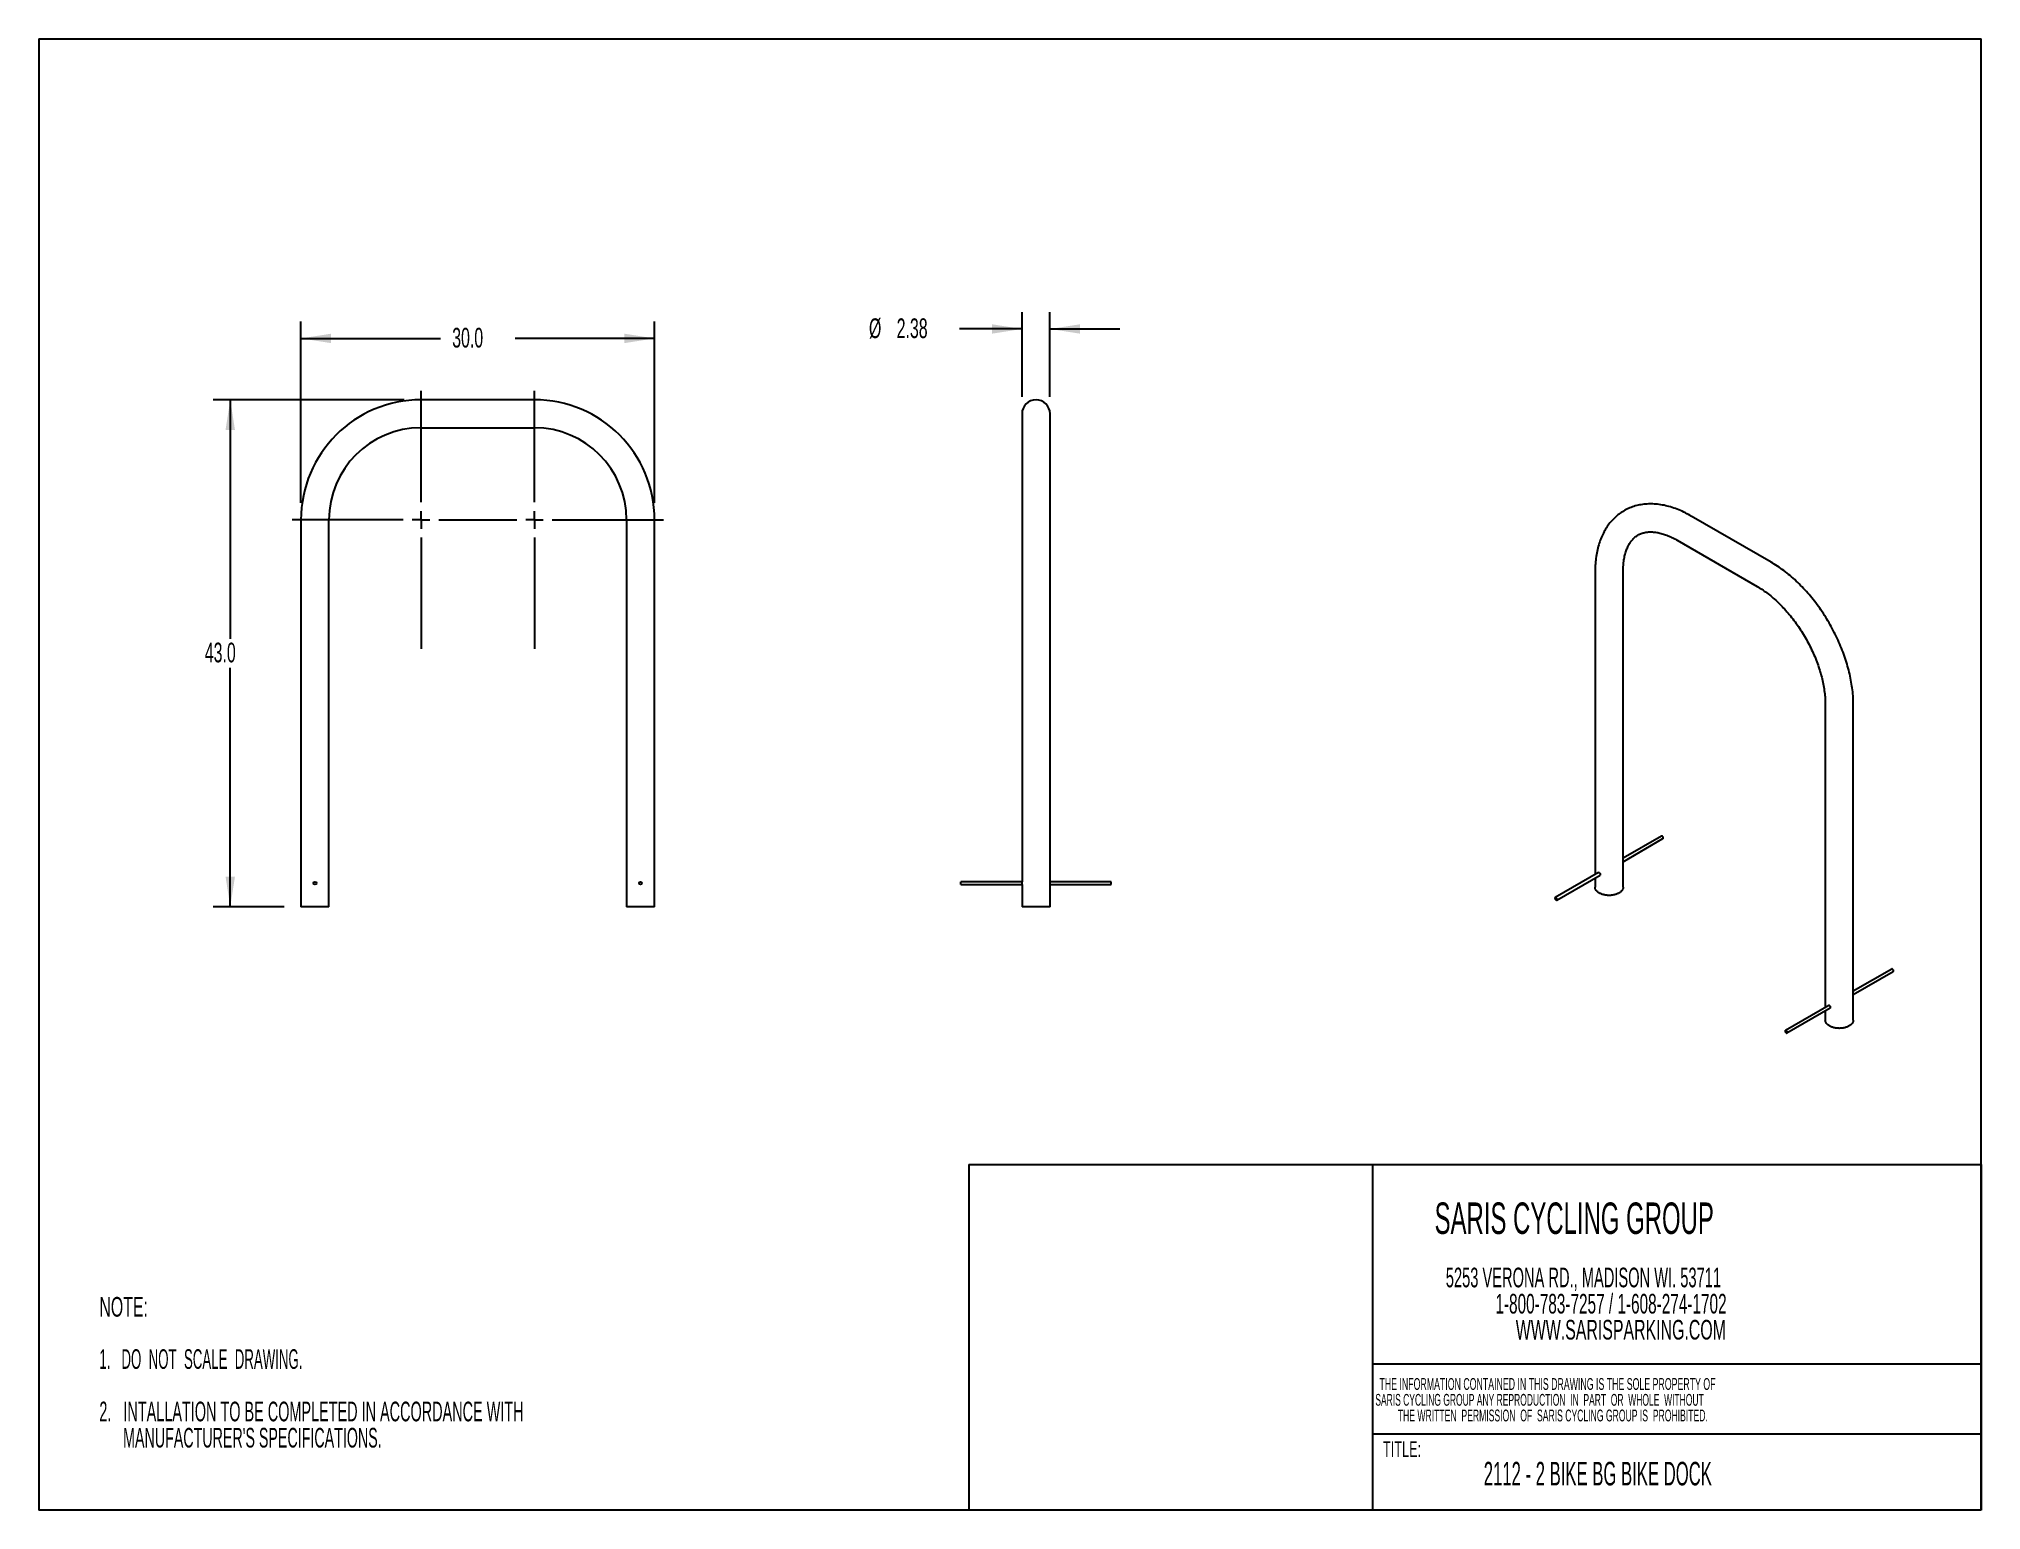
# Model space of a CAD drawing. Extents: x 0.3 to 10.6, y 0.4 to 8.2.
import ezdxf

# ---------------------------------------------------------------- set-up
doc = ezdxf.new("R2010")
doc.units = 0
doc.header["$MEASUREMENT"] = 0
doc.layers.get('0').update_dxf_attribs({"linetype": 'CONTINUOUS'})
for name, color, linetype in [('BORDER', 7, 'CONTINUOUS'), ('FORMAT', 7, 'CONTINUOUS'), ('LAYER_1', 7, 'CONTINUOUS')]:
    doc.layers.add(name, color=color, linetype=linetype)
doc.styles.add('SLDTEXTSTYLE0', font='TXT', dxfattribs={"width": 0.557734})
doc.styles.add('SLDTEXTSTYLE1', font='TXT', dxfattribs={"width": 0.584138})
doc.styles.add('SLDTEXTSTYLE10', font='TXT', dxfattribs={"width": 0.546452})
doc.styles.add('SLDTEXTSTYLE11', font='TXT', dxfattribs={"width": 0.529375})
doc.styles.add('SLDTEXTSTYLE15', font='TXT', dxfattribs={"width": 0.504167})
doc.styles.add('SLDTEXTSTYLE16', font='TXT', dxfattribs={"width": 0.549439})
doc.styles.add('SLDTEXTSTYLE17', font='TXT', dxfattribs={"width": 0.542721})
doc.styles.add('SLDTEXTSTYLE2', font='TXT', dxfattribs={"width": 0.605})
doc.styles.add('SLDTEXTSTYLE3', font='TXT', dxfattribs={"width": 0.569412})
doc.styles.add('SLDTEXTSTYLE8', font='TXT', dxfattribs={"width": 0.556984})
doc.styles.add('SLDTEXTSTYLE9', font='TXT', dxfattribs={"width": 0.538828})
doc.dimstyles.new('SLDDIMSTYLE0', dxfattribs={"dimtxt": 0.101115, "dimasz": 0.16, "dimexe": 0, "dimexo": 0.0625, "dimgap": 0.025279, "dimtad": 0, "dimtih": 1, "dimtoh": 1, "dimdec": 1, "dimlfac": 16, "dimzin": 4, "dimtxsty": 'SLDTEXTSTYLE2', "dimsah": 1, "dimcen": 0.09, "dimazin": 3, "dimtfac": 1, "dimtofl": 0, "dimtmove": 0, "dimatfit": 3, "dimtolj": 1, "dimtzin": 12})
doc.dimstyles.new('SLDDIMSTYLE1', dxfattribs={"dimtxt": 0.101115, "dimasz": 0.16, "dimexe": 0, "dimexo": 0.0625, "dimgap": 0.025279, "dimtad": 0, "dimtih": 1, "dimtoh": 1, "dimlfac": 16, "dimzin": 12, "dimtxsty": 'SLDTEXTSTYLE2', "dimsah": 1, "dimcen": 0.09, "dimazin": 3, "dimtfac": 1, "dimtofl": 0, "dimtmove": 0, "dimatfit": 3, "dimtolj": 1, "dimtzin": 12})

# ---------------------------------------------------------------- blocks, each defined once
blk = doc.blocks.new('SW_NOTE_0')
at = {"layer": 'LAYER_1', "color": 0, "char_height": 0.10417, "attachment_point": 1}
for s, insert, style in [('5253 VERONA RD., MADISON WI. 53711', (0, 0.134), 'SLDTEXTSTYLE0'), ('1-800-783-7257 / 1-608-274-1702', (0.263, -0.005), 'SLDTEXTSTYLE1'), ('WWW.SARISPARKING.COM', (0.371, -0.143), 'SLDTEXTSTYLE2')]:
    blk.add_mtext(s, dxfattribs=dict(at, insert=insert, style=style))
blk = doc.blocks.new('SW_NOTE_1')
at = {"layer": 'LAYER_1', "color": 0, "char_height": 0.0625, "attachment_point": 1}
for s, insert, style in [('THE INFORMATION CONTAINED IN THIS DRAWING IS THE SOLE PROPERTY OF', (0, 0.081), 'SLDTEXTSTYLE8'), ('SARIS CYCLING GROUP ANY REPRODUCTION  IN  PART  OR  WHOLE  WITHOUT', (-0.022, -0.003), 'SLDTEXTSTYLE9'), ('THE WRITTEN  PERMISSION  OF  SARIS CYCLING GROUP IS  PROHIBITED.', (0.097, -0.086), 'SLDTEXTSTYLE10')]:
    blk.add_mtext(s, dxfattribs=dict(at, insert=insert, style=style))
blk = doc.blocks.new('SW_NOTE_3')
at = {"layer": 'BORDER', "color": 0, "attachment_point": 1}
for s, insert, char_height, style in [('NOTE:', (0, 0.134), 0.1042, 'SLDTEXTSTYLE2'), ('1.   DO  NOT  SCALE  DRAWING.', (0, -0.143), 0.10417, 'SLDTEXTSTYLE15'), ('2.   INTALLATION TO BE COMPLETED IN ACCORDANCE WITH', (0, -0.421), 0.10417, 'SLDTEXTSTYLE16'), ("      MANUFACTURER'S SPECIFICATIONS.", (0, -0.56), 0.10417, 'SLDTEXTSTYLE17')]:
    blk.add_mtext(s, dxfattribs=dict(at, insert=insert, char_height=char_height, style=style))
blk = doc.blocks.new('*D5')
at = {"layer": 'FORMAT'}
for p, q in [((1.72, 5.732), (1.72, 6.694)), ((1.72, 6.604), (2.46, 6.604)), ((3.595, 6.604), (2.855, 6.604)), ((3.595, 5.732), (3.595, 6.694))]:
    blk.add_line(p, q, dxfattribs=at)
for points in [[(1.72, 6.604), (1.88, 6.579), (1.88, 6.629)], [(3.595, 6.604), (3.435, 6.629), (3.435, 6.579)]]:
    blk.add_solid(points, dxfattribs=at)
at = {"layer": 'FORMAT', "insert": (2.522, 6.66), "char_height": 0.1042, "attachment_point": 1, "style": 'SLDTEXTSTYLE2'}
blk.add_mtext('30.0', dxfattribs=at)
blk = doc.blocks.new('*D6')
at = {"layer": 'FORMAT'}
for p, q in [((2.267, 6.279), (1.255, 6.279)), ((1.345, 6.279), (1.345, 5.012)), ((1.345, 3.591), (1.345, 4.857)), ((1.63, 3.591), (1.255, 3.591))]:
    blk.add_line(p, q, dxfattribs=at)
for points in [[(1.345, 6.279), (1.32, 6.119), (1.37, 6.119)], [(1.345, 3.591), (1.37, 3.751), (1.32, 3.751)]]:
    blk.add_solid(points, dxfattribs=at)
at = {"layer": 'FORMAT', "insert": (1.21, 4.991), "char_height": 0.1042, "attachment_point": 1, "style": 'SLDTEXTSTYLE2'}
blk.add_mtext('43.0', dxfattribs=at)
blk = doc.blocks.new('SW_CENTERMARKSYMBOL_0')
at = {"layer": 'FORMAT', "color": 0}
for p, q in [((0, 0.094), (0, 0.684)), ((0.602, 0.094), (0.602, 0.684)), ((-0.094, 0), (-0.684, 0)), ((0, 0), (-0.047, 0)), ((0, 0), (0, 0.047)), ((0, 0), (0, -0.047)), ((0, 0), (0.047, 0)), ((0.094, 0), (0.508, 0)), ((0.602, 0), (0.555, 0)), ((0.602, 0), (0.602, 0.047)), ((0.602, 0), (0.602, -0.047)), ((0.602, 0), (0.648, 0)), ((0.695, 0), (1.285, 0)), ((0, -0.094), (0, -0.684)), ((0.602, -0.094), (0.602, -0.684))]:
    blk.add_line(p, q, dxfattribs=at)
blk = doc.blocks.new('*D8')
at = {"layer": 'FORMAT'}
for p, q in [((5.544, 6.294), (5.544, 6.744)), ((5.692, 6.294), (5.692, 6.744)), ((5.544, 6.654), (5.212, 6.654)), ((5.692, 6.654), (6.062, 6.654))]:
    blk.add_line(p, q, dxfattribs=at)
for points in [[(5.544, 6.654), (5.384, 6.679), (5.384, 6.629)], [(5.692, 6.654), (5.852, 6.629), (5.852, 6.679)]]:
    blk.add_solid(points, dxfattribs=at)
at = {"layer": 'FORMAT', "char_height": 0.1042, "attachment_point": 1, "style": 'SLDTEXTSTYLE2'}
for s, insert in [('%%c', (4.732, 6.71)), ('2.38', (4.879, 6.71))]:
    blk.add_mtext(s, dxfattribs=dict(at, insert=insert))

msp = doc.modelspace()

# ---------------------------------------------------------------- linework, layer by layer
at = {"color": 7, "linetype": 'CONTINUOUS'}
for p, q in [((2.95829, 6.27857), (2.35673, 6.27857)), ((5.54372, 6.20435), (5.54372, 5.64185)), ((5.69215, 5.64185), (5.69215, 6.20435)), ((2.35673, 6.13013), (2.95829, 6.13013)), ((1.72001, 5.64185), (1.72001, 3.59107)), ((1.86845, 3.59107), (1.86845, 5.64185)), ((3.44657, 5.64185), (3.44657, 3.59107)), ((3.59501, 3.59107), (3.59501, 5.64185)), ((5.54372, 5.64185), (5.54372, 3.72388)), ((5.69215, 3.72388), (5.69215, 5.64185)), ((9.51717, 5.41694), (9.0918, 5.6625)), ((9.01759, 5.53395), (9.44296, 5.28839)), ((8.58273, 5.36853), (8.58273, 3.76223)), ((8.73117, 3.69399), (8.73117, 5.36853)), ((9.80359, 4.66374), (9.80359, 3.05744)), ((9.95203, 2.9892), (9.95203, 4.66374)), ((8.93478, 3.96546), (8.73117, 3.84792)), ((8.73117, 3.82988), (8.94259, 3.95193)), ((5.54372, 3.72388), (5.2195, 3.72388)), ((5.2195, 3.71607), (5.2195, 3.72388)), ((5.2195, 3.70825), (5.2195, 3.71607)), ((5.2195, 3.70825), (5.54372, 3.70825)), ((5.54372, 3.70825), (5.54372, 3.59107)), ((6.01637, 3.72388), (5.69215, 3.72388)), ((5.69215, 3.70825), (6.01637, 3.70825)), ((5.69215, 3.59107), (5.69215, 3.70825)), ((6.01637, 3.71607), (6.01637, 3.72388)), ((6.01637, 3.70825), (6.01637, 3.71607)), ((8.60091, 3.77273), (8.37131, 3.64018)), ((8.37912, 3.62664), (8.60876, 3.75921)), ((8.58273, 3.74419), (8.58273, 3.69399)), ((1.86845, 3.59107), (1.72001, 3.59107)), ((3.59501, 3.59107), (3.44657, 3.59107)), ((5.69215, 3.59107), (5.54372, 3.59107)), ((10.15565, 3.26067), (9.95203, 3.14313)), ((9.95203, 3.12509), (10.16346, 3.24714)), ((9.82157, 3.06782), (9.59217, 2.93539)), ((9.59998, 2.92185), (9.82938, 3.05429)), ((9.80359, 3.0394), (9.80359, 2.9892))]:
    msp.add_line(p, q, dxfattribs=at)
at = {"color": 7, "linetype": 'CONTINUOUS', "flags": 128}
for points in [[(9.0918, 5.6625), (9.08719, 5.66514), (9.07855, 5.66993), (9.06988, 5.67454), (9.0612, 5.67898), (9.05251, 5.68323), (9.0438, 5.68729), (9.03509, 5.69116), (9.02638, 5.69484), (9.01766, 5.69833), (9.00895, 5.70163), (9.00024, 5.70472), (8.99155, 5.70762), (8.98286, 5.71032), (8.9742, 5.71281), (8.96556, 5.7151), (8.95694, 5.71718), (8.94836, 5.71906), (8.93981, 5.72073), (8.9313, 5.7222), (8.92283, 5.72345), (8.9144, 5.7245), (8.90603, 5.72534), (8.89771, 5.72597), (8.88944, 5.72639), (8.88124, 5.72661), (8.8731, 5.72662), (8.86504, 5.72642), (8.85704, 5.72602), (8.84911, 5.72541), (8.84127, 5.7246), (8.8335, 5.72359), (8.82581, 5.72238), (8.81821, 5.72097), (8.8107, 5.71937), (8.80327, 5.71757), (8.79594, 5.71557), (8.78869, 5.71339), (8.78155, 5.71101), (8.77449, 5.70844), (8.76754, 5.70569), (8.76069, 5.70275), (8.75394, 5.69962), (8.74729, 5.69631), (8.74075, 5.69282), (8.73431, 5.68915), (8.72798, 5.6853), (8.72176, 5.68127), (8.71565, 5.67706), (8.70966, 5.67268), (8.70378, 5.66812), (8.69802, 5.66338), (8.69238, 5.65848), (8.68685, 5.6534), (8.68145, 5.64816), (8.67617, 5.64274), (8.67101, 5.63715), (8.66599, 5.6314), (8.66109, 5.62548), (8.65632, 5.61939), (8.65168, 5.61314), (8.64718, 5.60672), (8.64281, 5.60015), (8.63858, 5.59341), (8.63449, 5.58651), (8.63055, 5.57946), (8.62675, 5.57225), (8.62309, 5.56489), (8.61959, 5.55738), (8.61623, 5.54971), (8.61303, 5.54191), (8.60998, 5.53396), (8.60708, 5.52587), (8.60435, 5.51764), (8.60177, 5.50928), (8.59935, 5.50079), (8.5971, 5.49218), (8.595, 5.48344), (8.59307, 5.47459), (8.59131, 5.46562), (8.58971, 5.45654), (8.58827, 5.44736), (8.587, 5.43807), (8.58589, 5.42868), (8.58495, 5.4192), (8.58418, 5.40964), (8.58357, 5.39998), (8.58313, 5.39024), (8.58285, 5.38043), (8.58274, 5.37105), (8.58273, 5.36853)], [(8.73117, 5.36853), (8.73119, 5.37253), (8.73132, 5.38009), (8.73158, 5.38754), (8.73196, 5.39486), (8.73247, 5.40207), (8.7331, 5.40915), (8.73385, 5.4161), (8.73472, 5.42292), (8.73571, 5.42961), (8.73682, 5.43616), (8.73804, 5.44258), (8.73937, 5.44885), (8.74081, 5.45498), (8.74235, 5.46097), (8.744, 5.46682), (8.74576, 5.47251), (8.74762, 5.47807), (8.74957, 5.48347), (8.75163, 5.48873), (8.75378, 5.49383), (8.75603, 5.49879), (8.75837, 5.50361), (8.7608, 5.50827), (8.76333, 5.51279), (8.76595, 5.51717), (8.76867, 5.5214), (8.77148, 5.52549), (8.77439, 5.52943), (8.7774, 5.53324), (8.78052, 5.53692), (8.78374, 5.54046), (8.78708, 5.54386), (8.79054, 5.54712), (8.79412, 5.55026), (8.79784, 5.55325), (8.80169, 5.5561), (8.80567, 5.5588), (8.80979, 5.56134), (8.81404, 5.56371), (8.8184, 5.56591), (8.82287, 5.56793), (8.82741, 5.56976), (8.83204, 5.5714), (8.83673, 5.57285), (8.84148, 5.57412), (8.84629, 5.57521), (8.85117, 5.57612), (8.8561, 5.57687), (8.8611, 5.57745), (8.86616, 5.57786), (8.87129, 5.57811), (8.87649, 5.5782), (8.88176, 5.57813), (8.8871, 5.5779), (8.89252, 5.57752), (8.89801, 5.57697), (8.90357, 5.57627), (8.90921, 5.5754), (8.91493, 5.57438), (8.92072, 5.57319), (8.92657, 5.57184), (8.9325, 5.57032), (8.9385, 5.56864), (8.94456, 5.5668), (8.95069, 5.56479), (8.95688, 5.56261), (8.96313, 5.56027), (8.96944, 5.55776), (8.9758, 5.55508), (8.98222, 5.55223), (8.98868, 5.54921), (8.99518, 5.54603), (9.00173, 5.54268), (9.00831, 5.53916), (9.01493, 5.53547), (9.01759, 5.53395)], [(9.95203, 4.66374), (9.95201, 4.66907), (9.95184, 4.67908), (9.95151, 4.68916), (9.95102, 4.69929), (9.95036, 4.70948), (9.94955, 4.71972), (9.94858, 4.73001), (9.94745, 4.74035), (9.94616, 4.75074), (9.94472, 4.76116), (9.94312, 4.77161), (9.94137, 4.7821), (9.93947, 4.79262), (9.93741, 4.80317), (9.9352, 4.81374), (9.93285, 4.82433), (9.93034, 4.83494), (9.92769, 4.84556), (9.9249, 4.85619), (9.92196, 4.86683), (9.91888, 4.87747), (9.91565, 4.88812), (9.91229, 4.89876), (9.90878, 4.90939), (9.90514, 4.92002), (9.90136, 4.93064), (9.89745, 4.94124), (9.8934, 4.95182), (9.88922, 4.96238), (9.88491, 4.97292), (9.88047, 4.98343), (9.87591, 4.99391), (9.87122, 5.00436), (9.8664, 5.01477), (9.86146, 5.02514), (9.8564, 5.03546), (9.85122, 5.04574), (9.84592, 5.05597), (9.84051, 5.06615), (9.83498, 5.07628), (9.82934, 5.08634), (9.82358, 5.09634), (9.81772, 5.10628), (9.81175, 5.11615), (9.80568, 5.12595), (9.7995, 5.13568), (9.79321, 5.14533), (9.78683, 5.1549), (9.78035, 5.16439), (9.77378, 5.17379), (9.7671, 5.1831), (9.76034, 5.19233), (9.75349, 5.20145), (9.74654, 5.21048), (9.73951, 5.21941), (9.7324, 5.22824), (9.7252, 5.23696), (9.71792, 5.24557), (9.71056, 5.25407), (9.70313, 5.26246), (9.69562, 5.27073), (9.68804, 5.27888), (9.68038, 5.28691), (9.67266, 5.29481), (9.66488, 5.30259), (9.65702, 5.31023), (9.64911, 5.31775), (9.64113, 5.32512), (9.6331, 5.33236), (9.62501, 5.33946), (9.61687, 5.34641), (9.60867, 5.35322), (9.60043, 5.35988), (9.59213, 5.36639), (9.5838, 5.37275), (9.57542, 5.37894), (9.567, 5.38499), (9.55854, 5.39086), (9.55004, 5.39658), (9.54151, 5.40213), (9.53295, 5.40751), (9.52437, 5.41272), (9.51717, 5.41694)], [(9.44296, 5.28839), (9.44644, 5.28636), (9.45312, 5.28235), (9.45982, 5.27817), (9.46654, 5.27384), (9.47328, 5.26934), (9.48004, 5.26467), (9.4868, 5.25985), (9.49357, 5.25487), (9.50035, 5.24973), (9.50712, 5.24443), (9.51389, 5.23898), (9.52065, 5.23338), (9.5274, 5.22762), (9.53414, 5.22172), (9.54086, 5.21568), (9.54755, 5.20949), (9.55422, 5.20315), (9.56087, 5.19668), (9.56748, 5.19008), (9.57405, 5.18334), (9.58058, 5.17647), (9.58708, 5.16947), (9.59352, 5.16235), (9.59992, 5.15511), (9.60626, 5.14775), (9.61255, 5.14027), (9.61878, 5.13268), (9.62495, 5.12498), (9.63106, 5.11718), (9.63709, 5.10927), (9.64306, 5.10127), (9.64895, 5.09317), (9.65477, 5.08498), (9.6605, 5.07671), (9.66616, 5.06834), (9.67173, 5.0599), (9.67721, 5.05139), (9.6826, 5.0428), (9.6879, 5.03414), (9.6931, 5.02541), (9.69821, 5.01663), (9.70322, 5.00779), (9.70812, 4.9989), (9.71292, 4.98996), (9.71762, 4.98097), (9.7222, 4.97195), (9.72668, 4.96289), (9.73104, 4.95379), (9.73529, 4.94467), (9.73942, 4.93553), (9.74343, 4.92637), (9.74733, 4.91719), (9.7511, 4.908), (9.75475, 4.89881), (9.75827, 4.88961), (9.76167, 4.88042), (9.76495, 4.87124), (9.76809, 4.86206), (9.77111, 4.8529), (9.77399, 4.84377), (9.77675, 4.83465), (9.77937, 4.82557), (9.78186, 4.81652), (9.78421, 4.8075), (9.78643, 4.79853), (9.78852, 4.7896), (9.79047, 4.78073), (9.79229, 4.77191), (9.79397, 4.76315), (9.79551, 4.75445), (9.79692, 4.74582), (9.79819, 4.73726), (9.79933, 4.72878), (9.80033, 4.72037), (9.80119, 4.71205), (9.80193, 4.70382), (9.80252, 4.69568), (9.80299, 4.68764), (9.80332, 4.67969), (9.80352, 4.67185), (9.80359, 4.66374)], [(8.94421, 3.95551), (8.94413, 3.95667), (8.94388, 3.95788), (8.94347, 3.95913), (8.94292, 3.96036), (8.94224, 3.96154), (8.94145, 3.96263), (8.94058, 3.9636), (8.93965, 3.96443), (8.93869, 3.96508), (8.93773, 3.96553), (8.9368, 3.96578), (8.93592, 3.96582), (8.93514, 3.96563), (8.93478, 3.96546)], [(8.38074, 3.63022), (8.38065, 3.63138), (8.3804, 3.6326), (8.38, 3.63384), (8.37944, 3.63507), (8.37876, 3.63625), (8.37797, 3.63734), (8.3771, 3.63831), (8.37617, 3.63914), (8.37521, 3.63979), (8.37425, 3.64025), (8.37332, 3.6405), (8.37245, 3.64053), (8.37166, 3.64035), (8.37098, 3.63995), (8.37043, 3.63936), (8.37002, 3.63859), (8.36977, 3.63766), (8.36969, 3.6366), (8.36977, 3.63544), (8.37002, 3.63423), (8.37043, 3.63298), (8.37098, 3.63175), (8.37166, 3.63057), (8.37245, 3.62948), (8.37332, 3.62851), (8.37425, 3.62768), (8.37521, 3.62703), (8.37617, 3.62657), (8.3771, 3.62633), (8.37797, 3.62629), (8.37876, 3.62647), (8.37944, 3.62687), (8.38, 3.62746), (8.3804, 3.62823), (8.38065, 3.62916), (8.38074, 3.63022)], [(8.73117, 3.69399), (8.73105, 3.69158), (8.7307, 3.68919), (8.73012, 3.68681), (8.72931, 3.68445), (8.72827, 3.68213), (8.727, 3.67984), (8.72552, 3.67759), (8.72382, 3.6754), (8.72191, 3.67326), (8.71979, 3.67119), (8.71748, 3.66919), (8.71498, 3.66727), (8.71229, 3.66544), (8.70943, 3.66369), (8.7064, 3.66204), (8.70322, 3.66049), (8.6999, 3.65904), (8.69644, 3.65771), (8.69285, 3.65649), (8.68915, 3.65538), (8.68535, 3.6544), (8.68146, 3.65355), (8.6775, 3.65282), (8.67346, 3.65222), (8.66938, 3.65175), (8.66526, 3.65141), (8.66111, 3.65121), (8.65695, 3.65114), (8.65279, 3.65121), (8.64864, 3.65141), (8.64452, 3.65175), (8.64043, 3.65222), (8.6364, 3.65282), (8.63244, 3.65355), (8.62855, 3.6544), (8.62475, 3.65538), (8.62105, 3.65649), (8.61746, 3.65771), (8.614, 3.65904), (8.61067, 3.66049), (8.60749, 3.66204), (8.60447, 3.66369), (8.60161, 3.66544), (8.59892, 3.66727), (8.59642, 3.66919), (8.59411, 3.67119), (8.59199, 3.67326), (8.59008, 3.6754), (8.58838, 3.67759), (8.5869, 3.67984), (8.58563, 3.68213), (8.58459, 3.68445), (8.58378, 3.68681), (8.5832, 3.68919), (8.58285, 3.69158), (8.58273, 3.69399)], [(10.16508, 3.25072), (10.16499, 3.25188), (10.16474, 3.25309), (10.16434, 3.25434), (10.16378, 3.25557), (10.1631, 3.25675), (10.16231, 3.25784), (10.16144, 3.25881), (10.16051, 3.25964), (10.15955, 3.26029), (10.15859, 3.26074), (10.15766, 3.26099), (10.15679, 3.26103), (10.156, 3.26085), (10.15565, 3.26067)], [(9.95203, 2.9892), (9.95192, 2.98679), (9.95157, 2.9844), (9.95098, 2.98202), (9.95017, 2.97966), (9.94913, 2.97734), (9.94787, 2.97505), (9.94638, 2.9728), (9.94468, 2.97061), (9.94277, 2.96847), (9.94066, 2.9664), (9.93834, 2.9644), (9.93584, 2.96248), (9.93315, 2.96065), (9.93029, 2.9589), (9.92727, 2.95725), (9.92409, 2.9557), (9.92076, 2.95425), (9.9173, 2.95292), (9.91371, 2.9517), (9.91002, 2.95059), (9.90622, 2.94961), (9.90233, 2.94876), (9.89836, 2.94803), (9.89433, 2.94743), (9.89025, 2.94696), (9.88612, 2.94662), (9.88197, 2.94642), (9.87781, 2.94635), (9.87365, 2.94642), (9.8695, 2.94662), (9.86538, 2.94696), (9.8613, 2.94743), (9.85727, 2.94803), (9.8533, 2.94876), (9.84941, 2.94961), (9.84561, 2.95059), (9.84191, 2.9517), (9.83833, 2.95292), (9.83486, 2.95425), (9.83154, 2.9557), (9.82836, 2.95725), (9.82533, 2.9589), (9.82247, 2.96065), (9.81979, 2.96248), (9.81728, 2.9644), (9.81497, 2.9664), (9.81286, 2.96847), (9.81094, 2.97061), (9.80924, 2.9728), (9.80776, 2.97505), (9.8065, 2.97734), (9.80546, 2.97966), (9.80464, 2.98202), (9.80406, 2.9844), (9.80371, 2.98679), (9.80359, 2.9892), (9.80359, 2.9892)], [(9.6016, 2.92543), (9.60152, 2.92659), (9.60127, 2.92781), (9.60086, 2.92905), (9.60031, 2.93028), (9.59963, 2.93146), (9.59884, 2.93255), (9.59796, 2.93352), (9.59703, 2.93435), (9.59608, 2.935), (9.59512, 2.93546), (9.59419, 2.93571), (9.59331, 2.93574), (9.59252, 2.93556), (9.59184, 2.93516), (9.59129, 2.93457), (9.59088, 2.9338), (9.59063, 2.93287), (9.59055, 2.93181), (9.59063, 2.93065), (9.59088, 2.92944), (9.59129, 2.92819), (9.59184, 2.92696), (9.59252, 2.92578), (9.59331, 2.92469), (9.59419, 2.92372), (9.59512, 2.92289), (9.59608, 2.92224), (9.59703, 2.92178), (9.59796, 2.92154), (9.59884, 2.9215), (9.59963, 2.92168), (9.60031, 2.92208), (9.60086, 2.92267), (9.60127, 2.92344), (9.60152, 2.92437), (9.6016, 2.92543)]]:
    msp.add_lwpolyline(points, dxfattribs=at)
at = {"color": 7, "linetype": 'CONTINUOUS'}
for centre in [(1.79423, 3.71607), (3.52079, 3.71607)]:
    msp.add_circle(centre, 0.00781, dxfattribs=at)
for centre, radius, start, end in [((2.35673, 5.64185), 0.63672, 90, 180), ((2.95829, 5.64185), 0.63672, 0, 90), ((5.61793, 6.20435), 0.07422, 0, 180), ((2.35673, 5.64185), 0.48828, 90, 180), ((2.95829, 5.64185), 0.48828, 0, 90), ((8.94031, 3.95512), 0.00393, 305.649757, 5.662424), ((10.16117, 3.25033), 0.00393, 305.649757, 5.662424)]:
    msp.add_arc(centre, radius, start, end, dxfattribs=at)
for points, knots in [([(5.54372, 3.70825), (5.54372, 3.70825), (5.54371, 3.70822), (5.54373, 3.70835), (5.54376, 3.70865), (5.54381, 3.7092), (5.54387, 3.70992), (5.54394, 3.71083), (5.54401, 3.71188), (5.54407, 3.71307), (5.54412, 3.71446), (5.54412, 3.71549), (5.54413, 3.71607)], [0, 0, 0, 0, 0.00130769, 0.10663967, 0.21502846, 0.32035721, 0.42871263, 0.5345371, 0.64341546, 0.74946981, 0.8586216, 1, 1, 1, 1]), ([(5.54413, 3.71607), (5.54413, 3.7165), (5.54412, 3.71737), (5.54409, 3.71864), (5.54403, 3.71985), (5.54397, 3.72095), (5.5439, 3.72191), (5.54383, 3.7227), (5.54377, 3.72332), (5.54373, 3.72371), (5.54371, 3.72389), (5.54372, 3.72386), (5.54372, 3.72385)], [0, 0, 0, 0, 0.10544443, 0.21395722, 0.31939867, 0.42787787, 0.53368568, 0.64254692, 0.74858396, 0.85771787, 0.96335556, 1, 1, 1, 1]), ([(5.69215, 3.72388), (5.69215, 3.72388), (5.69216, 3.72391), (5.69214, 3.72379), (5.69211, 3.72348), (5.69206, 3.72293), (5.69199, 3.72221), (5.69192, 3.7213), (5.69186, 3.72025), (5.6918, 3.71907), (5.69175, 3.71767), (5.69174, 3.71665), (5.69174, 3.71607)], [0, 0, 0, 0, 0.00130769, 0.10663967, 0.21502846, 0.32035721, 0.42871263, 0.5345371, 0.64341546, 0.74946981, 0.8586216, 1, 1, 1, 1]), ([(5.69174, 3.71607), (5.69174, 3.71563), (5.69175, 3.71476), (5.69178, 3.71349), (5.69183, 3.71228), (5.6919, 3.71119), (5.69197, 3.71022), (5.69204, 3.70943), (5.6921, 3.70881), (5.69213, 3.70842), (5.69215, 3.70824), (5.69215, 3.70827), (5.69215, 3.70828)], [0, 0, 0, 0, 0.10544443, 0.21395722, 0.31939867, 0.42787787, 0.53368568, 0.64254692, 0.74858396, 0.85771787, 0.96335556, 1, 1, 1, 1]), ([(8.60072, 3.77259), (8.60086, 3.77266), (8.60119, 3.77286), (8.60185, 3.77295), (8.60266, 3.77289), (8.60355, 3.77262), (8.60447, 3.77217), (8.60541, 3.77154), (8.60633, 3.77077), (8.60722, 3.76986), (8.60804, 3.76884), (8.60877, 3.76774), (8.60938, 3.76658), (8.60985, 3.76539), (8.6102, 3.76409), (8.61026, 3.76322), (8.61028, 3.76274)], [0, 0, 0, 0, 0.04757914, 0.11827999, 0.19103841, 0.26159219, 0.33421164, 0.40443228, 0.47669076, 0.54690924, 0.61914548, 0.68969444, 0.7622793, 0.83298151, 0.90574866, 1, 1, 1, 1]), ([(8.61028, 3.76274), (8.61027, 3.76239), (8.61024, 3.76169), (8.60997, 3.76078), (8.60955, 3.75999), (8.60906, 3.75942), (8.60867, 3.75919), (8.60851, 3.7591)], [0, 0, 0, 0, 0.2108651, 0.42786622, 0.63872537, 0.85565933, 1, 1, 1, 1]), ([(9.83115, 3.05795), (9.83113, 3.05831), (9.8311, 3.05904), (9.83084, 3.0602), (9.83042, 3.06138), (9.82986, 3.06255), (9.82917, 3.06368), (9.82838, 3.06473), (9.8275, 3.06568), (9.82659, 3.06651), (9.82564, 3.06719), (9.82472, 3.0677), (9.82382, 3.06802), (9.82298, 3.06817), (9.82223, 3.06809), (9.82176, 3.06797), (9.82157, 3.06782), (9.82157, 3.06782)], [0, 0, 0, 0, 0.07030151, 0.14264874, 0.21294826, 0.2852731, 0.35581687, 0.42839642, 0.49909303, 0.57185437, 0.64228473, 0.7147739, 0.78493642, 0.85712659, 0.92743285, 0.99975866, 1, 1, 1, 1]), ([(9.82937, 3.05431), (9.82945, 3.05434), (9.82978, 3.0545), (9.83024, 3.05497), (9.83071, 3.0557), (9.83107, 3.05667), (9.83112, 3.05749), (9.83115, 3.05795)], [0, 0, 0, 0, 0.06900452, 0.28677754, 0.49890212, 0.71722204, 1, 1, 1, 1])]:
    msp.add_open_spline(points, degree=3, knots=knots, dxfattribs=at)
at = {"layer": 'BORDER'}
for p, q in [((0.32993, 8.19207), (10.62993, 8.19207)), ((0.32993, 8.19207), (0.32993, 0.39207)), ((10.62993, 0.39207), (10.62993, 8.19207)), ((5.2625, 2.22482), (5.2625, 0.39207)), ((5.2625, 2.22482), (10.62993, 2.22482)), ((7.40158, 2.22482), (7.40158, 0.39207)), ((10.62993, 2.22482), (10.62993, 0.39207)), ((7.40158, 1.16723), (10.62993, 1.16723)), ((7.40158, 0.79712), (10.62993, 0.79712)), ((10.62993, 0.39207), (0.32993, 0.39207))]:
    msp.add_line(p, q, dxfattribs=at)

# ---------------------------------------------------------------- block references
msp.add_blockref('SW_NOTE_3', (0.65079, 1.38823), dxfattribs=at)
at = {"layer": 'FORMAT'}
msp.add_blockref('SW_CENTERMARKSYMBOL_0', (2.35673, 5.64185), dxfattribs=at)
at = {"layer": 'LAYER_1'}
for name, p in [('SW_NOTE_0', (7.79103, 1.54368)), ('SW_NOTE_1', (7.43929, 1.01115))]:
    msp.add_blockref(name, p, dxfattribs=at)

# ---------------------------------------------------------------- texts
at = {"layer": 'LAYER_1', "attachment_point": 1}
for s, insert, char_height, style in [('SARIS CYCLING GROUP', (7.73161, 2.02306), 0.1666667, 'SLDTEXTSTYLE3'), ('TITLE:', (7.45804, 0.75693), 0.083333, 'SLDTEXTSTYLE2'), ('2112 - 2 BIKE BG BIKE DOCK', (7.99224, 0.64818), 0.125, 'SLDTEXTSTYLE11')]:
    msp.add_mtext(s, dxfattribs=dict(at, insert=insert, char_height=char_height, style=style))

# ---------------------------------------------------------------- dimensions: what is measured, and where the dimension line sits
at = {"layer": 'FORMAT'}
dim = msp.add_linear_dim(base=(5.6921530114, 6.6535660343), p1=(5.5437155114, 6.2043472843), p2=(5.6921530114, 6.2043472843), text='%%c<>', dimstyle='SLDDIMSTYLE1', dxfattribs=at)
dim.commit()
dim.dimension.update_dxf_attribs({"geometry": '*D8', "text_midpoint": (4.9406215379, 6.6535660343), "dimtype": 160})
dim = msp.add_linear_dim(base=(3.59501, 6.60362), p1=(1.72001, 5.64185), p2=(3.59501, 5.64185), dimstyle='SLDDIMSTYLE0', dxfattribs=at)
dim.commit()
dim.dimension.update_dxf_attribs({"geometry": '*D5', "text_midpoint": (2.65751, 6.60362), "dimtype": 160})
dim = msp.add_linear_dim(base=(1.34501, 3.59107), p1=(2.35673, 6.27857), p2=(1.72001, 3.59107), angle=90, dimstyle='SLDDIMSTYLE0', dxfattribs=at)
dim.commit()
dim.dimension.update_dxf_attribs({"geometry": '*D6', "text_midpoint": (1.34501, 4.93482), "dimtype": 160})

doc.saveas('drawing.dxf')
